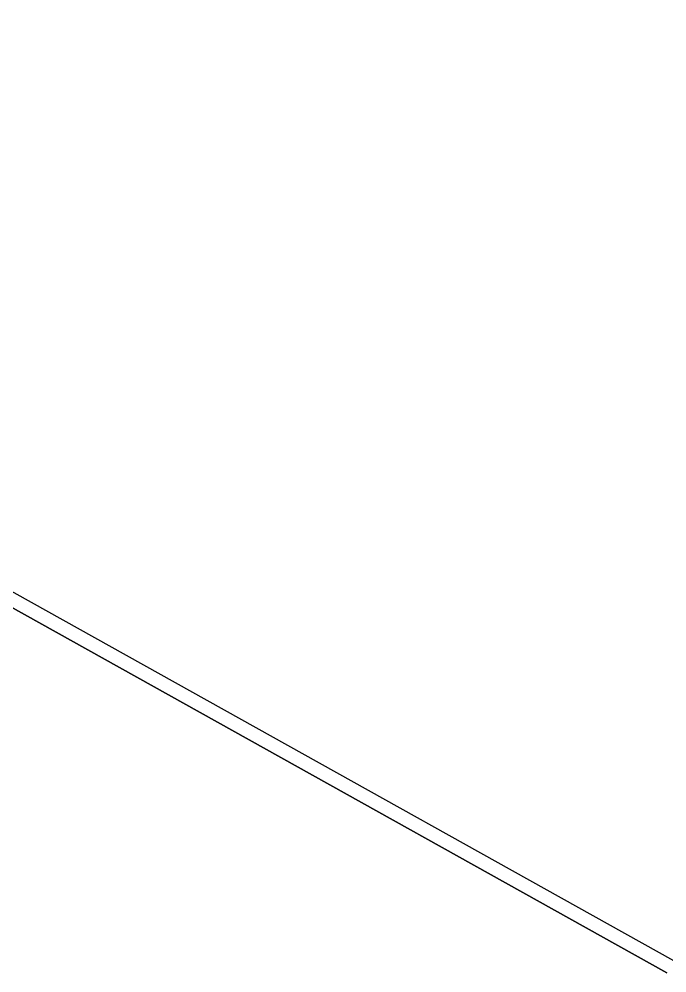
# Model space of a CAD drawing. Header units: metres. Extents: x 2.3 to 42.8, y 0.9 to 31.9.
# Drawn here: x 23.6864 to 23.7962, y 14.2773 to 14.4389 of the extents above; entities that cross this region are included whole.
import ezdxf

# ---------------------------------------------------------------- set-up
doc = ezdxf.new("R2010")
doc.units = ezdxf.units.M
doc.layers.add('PARETI_STRUTTURE', color=7, linetype='Continuous')

msp = doc.modelspace()

# ---------------------------------------------------------------- linework, layer by layer
at = {"layer": 'PARETI_STRUTTURE'}
for points in [[(23.79735, 14.27933), (23.51128, 14.43894)], [(23.51013, 14.43688), (23.7962, 14.27727)], [(23.51013, 14.43688), (23.7962, 14.27727)], [(23.51013, 14.43688), (23.7962, 14.27727)], [(23.51013, 14.43688), (23.7962, 14.27727)], [(23.51013, 14.43688), (23.7962, 14.27727)], [(23.51013, 14.43688), (23.7962, 14.27727)]]:
    msp.add_lwpolyline(points, dxfattribs=at)
msp.add_lwpolyline([(23.7962, 14.27727), (23.51013, 14.43688)], close=True, dxfattribs=at)
msp.add_lwpolyline([(23.7962, 14.27727), (23.51013, 14.43688)], close=True, dxfattribs=at)

doc.saveas('drawing.dxf')
